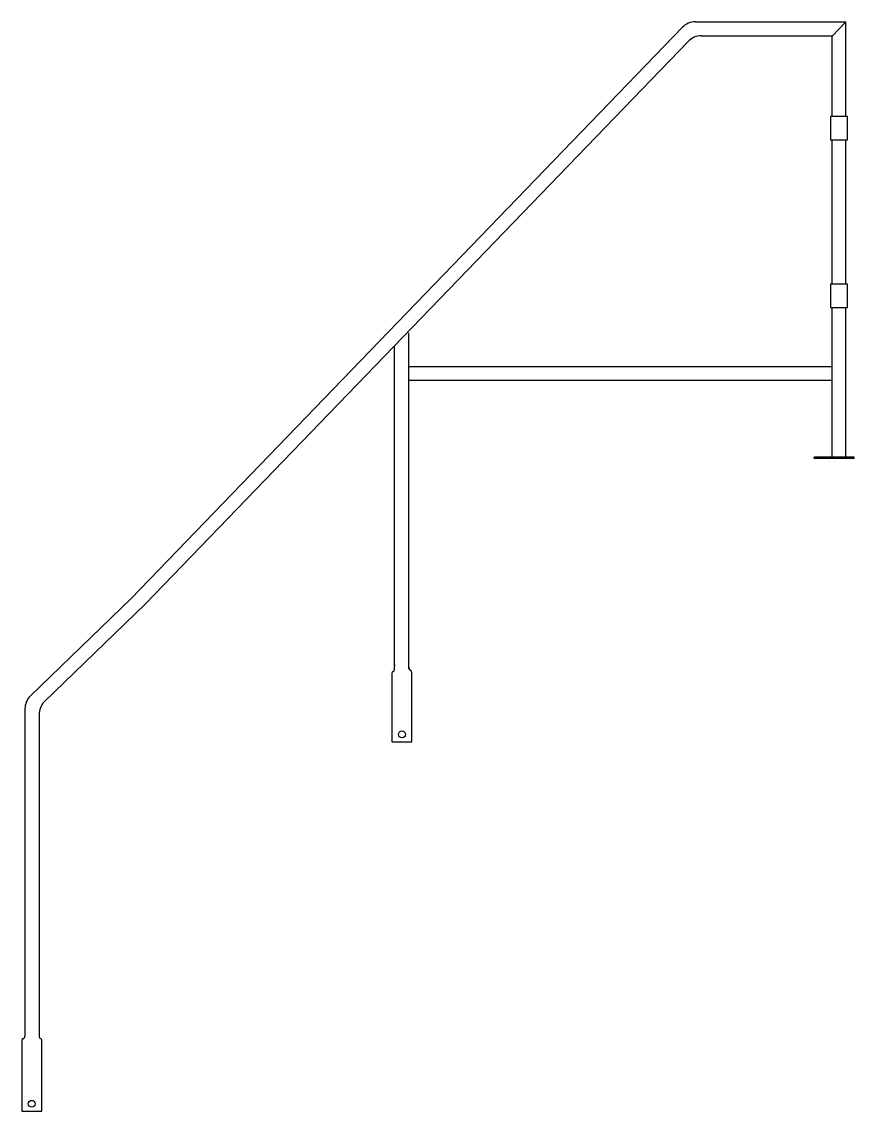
# Model space of a CAD drawing. Extents: x -1887 to 188, y 4829 to 7543.
import ezdxf

# ---------------------------------------------------------------- set-up
doc = ezdxf.new("R2010")
doc.units = 0
doc.header["$MEASUREMENT"] = 0
doc.layers.add('BELLBLU', color=5, linetype='CONTINUOUS')

msp = doc.modelspace()

# ---------------------------------------------------------------- linework, layer by layer
at = {"layer": 'BELLBLU'}
for p, q in [((-240.3, 7529.4), (-1614.1, 6106.7)), ((-207.9, 7543.1), (167.1, 7543.1)), ((133.1, 7507.1), (167.1, 7543.1)), ((167.1, 7308), (167.1, 7543.1)), ((-225.5, 7494.4), (-1579.1, 6092.6)), ((-193.1, 7508.1), (134, 7508.1)), ((133.1, 7308), (133.1, 7507.1)), ((129.6, 7248), (129.6, 7308)), ((129.6, 7308), (170.6, 7308)), ((170.6, 7308), (170.6, 7248)), ((170.6, 7248), (129.6, 7248)), ((133.1, 6890.7), (133.1, 7248)), ((167.1, 6890.7), (167.1, 7248)), ((129.6, 6890.7), (170.6, 6890.7)), ((129.6, 6830.7), (129.6, 6890.7)), ((170.6, 6890.7), (170.6, 6830.7)), ((170.6, 6830.7), (129.6, 6830.7)), ((133.1, 6458.1), (133.1, 6830.7)), ((167.1, 6458.1), (167.1, 6830.7)), ((-922.7, 6768.6), (-922.7, 5934.8)), ((-957.7, 5929.5), (-957.7, 6734.1)), ((-921.7, 6684.2), (132.3, 6684.2)), ((132.3, 6649.2), (-921.7, 6649.2)), ((133.1, 6458.1), (133.1, 6633.1)), ((133.1, 6458.1), (133.1, 6593.1)), ((87.9, 6455.1), (87.9, 6458.1)), ((187.9, 6458.1), (87.9, 6458.1)), ((187.9, 6455.1), (87.9, 6455.1)), ((187.9, 6455.1), (187.9, 6458.1)), ((-1866, 5862.8), (-1614.1, 6106.7)), ((-1831, 5848.7), (-1579.1, 6092.6)), ((-964.7, 5923.7), (-964.7, 5923.7)), ((-964.7, 5918.6), (-964.7, 5749.4)), ((-914.7, 5749.4), (-914.7, 5922.2)), ((-1878.6, 5831.6), (-1878.6, 5016.2)), ((-1843.6, 5817.4), (-1843.6, 5016.2)), ((-964.7, 5749.4), (-914.7, 5749.4)), ((-1885.6, 5009.2), (-1886.6, 5009.2)), ((-1886.6, 5003.6), (-1886.6, 4829.2)), ((-1836.6, 5009.2), (-1836.6, 5009.2)), ((-1836.6, 4829.2), (-1836.6, 5004)), ((-1886.6, 4829.2), (-1836.6, 4829.2))]:
    msp.add_line(p, q, dxfattribs=at)
for centre in [(-939, 5767.9), (-1861.8, 4847.7)]:
    msp.add_circle(centre, 8.5, dxfattribs=at)
for centre, radius, start, end in [((-207.9, 7498.1), 45, 90, 136), ((-193.1, 7463.1), 45, 90, 136), ((-957.7, 5918.6), 7, 119.823, 180), ((-964.7, 5930.7), 7, 299.823, 0), ((-950.7, 5941.6), 7, 180, 201.7868), ((-913.7, 5936), 9, 180, 239.8449), ((-915.7, 5934.8), 7, 180, 244.4532), ((-921.7, 5922.2), 7, 0, 59.8449), ((-1833.6, 5831.6), 45, 136, 180), ((-1798.6, 5817.4), 45, 136, 180), ((-1879.6, 5003.6), 7, 115.6485, 180), ((-1885.6, 5016.2), 7, 295.6485, 0), ((-1836.6, 5016.2), 7, 180, 240.2826), ((-1843.6, 5004), 7, 0, 60.2826)]:
    msp.add_arc(centre, radius, start, end, dxfattribs=at)

doc.saveas('drawing.dxf')
